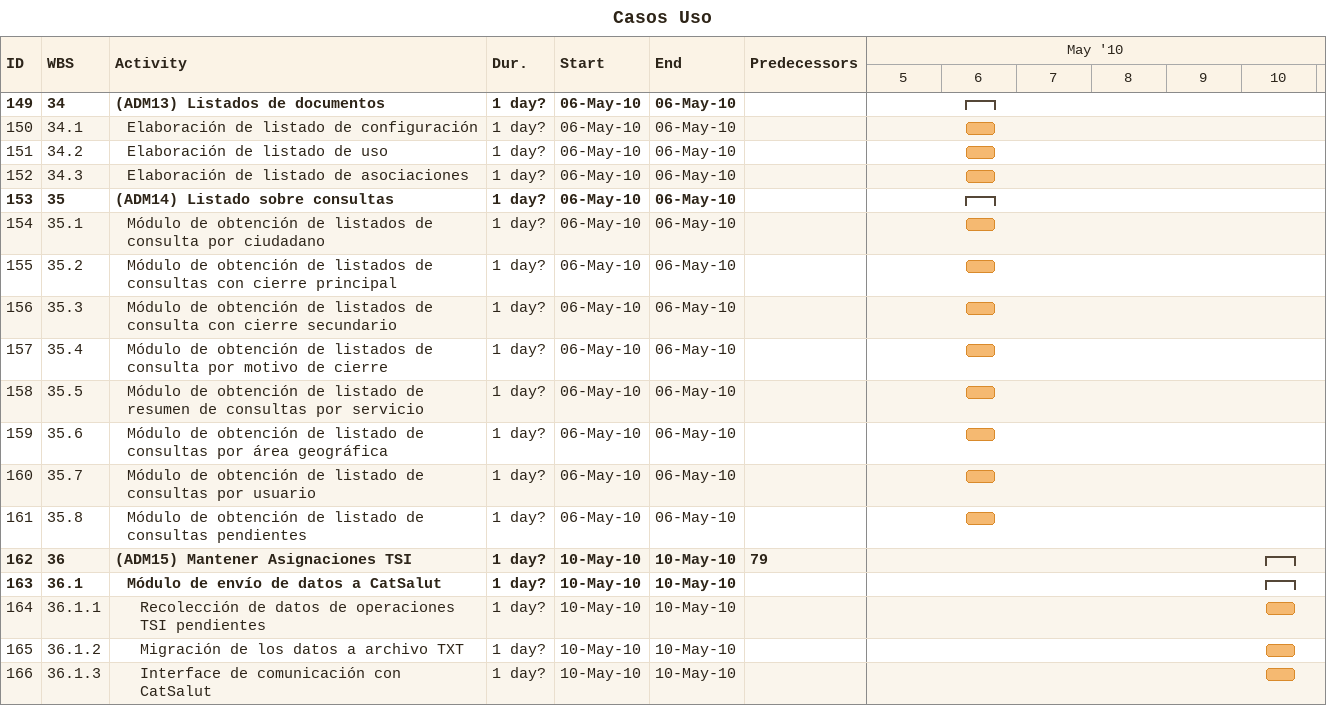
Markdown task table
Casos Uso

| ID | WBS | Task | Duration | Start | Finish | Predecessors |
|---|---|---|---|---|---|---|
| 149 | 34 | **(ADM13) Listados de documentos** | 1d? | 2010-05-06 | 2010-05-06 |  |
| 150 | 34.1 | Elaboración de listado de configuración | 1d? | 2010-05-06 | 2010-05-06 |  |
| 151 | 34.2 | Elaboración de listado de uso | 1d? | 2010-05-06 | 2010-05-06 |  |
| 152 | 34.3 | Elaboración de listado de asociaciones | 1d? | 2010-05-06 | 2010-05-06 |  |
| 153 | 35 | **(ADM14) Listado sobre consultas** | 1d? | 2010-05-06 | 2010-05-06 |  |
| 154 | 35.1 | Módulo de obtención de listados de consulta por ciudadano | 1d? | 2010-05-06 | 2010-05-06 |  |
| 155 | 35.2 | Módulo de obtención de listados de consultas con cierre principal | 1d? | 2010-05-06 | 2010-05-06 |  |
| 156 | 35.3 | Módulo de obtención de listados de consulta con cierre secundario | 1d? | 2010-05-06 | 2010-05-06 |  |
| 157 | 35.4 | Módulo de obtención de listados de consulta por motivo de cierre | 1d? | 2010-05-06 | 2010-05-06 |  |
| 158 | 35.5 | Módulo de obtención de listado de resumen de consultas por servicio | 1d? | 2010-05-06 | 2010-05-06 |  |
| 159 | 35.6 | Módulo de obtención de listado de consultas por área geográfica | 1d? | 2010-05-06 | 2010-05-06 |  |
| 160 | 35.7 | Módulo de obtención de listado de consultas por usuario | 1d? | 2010-05-06 | 2010-05-06 |  |
| 161 | 35.8 | Módulo de obtención de listado de consultas pendientes | 1d? | 2010-05-06 | 2010-05-06 |  |
| 162 | 36 | **(ADM15) Mantener Asignaciones TSI** | 1d? | 2010-05-10 | 2010-05-10 | 79 |
| 163 | 36.1 | **Módulo de envío de datos a CatSalut** | 1d? | 2010-05-10 | 2010-05-10 |  |
| 164 | 36.1.1 | Recolección de datos de operaciones TSI pendientes | 1d? | 2010-05-10 | 2010-05-10 |  |
| 165 | 36.1.2 | Migración de los datos a archivo TXT | 1d? | 2010-05-10 | 2010-05-10 |  |
| 166 | 36.1.3 | Interface de comunicación con CatSalut | 1d? | 2010-05-10 | 2010-05-10 |  |
